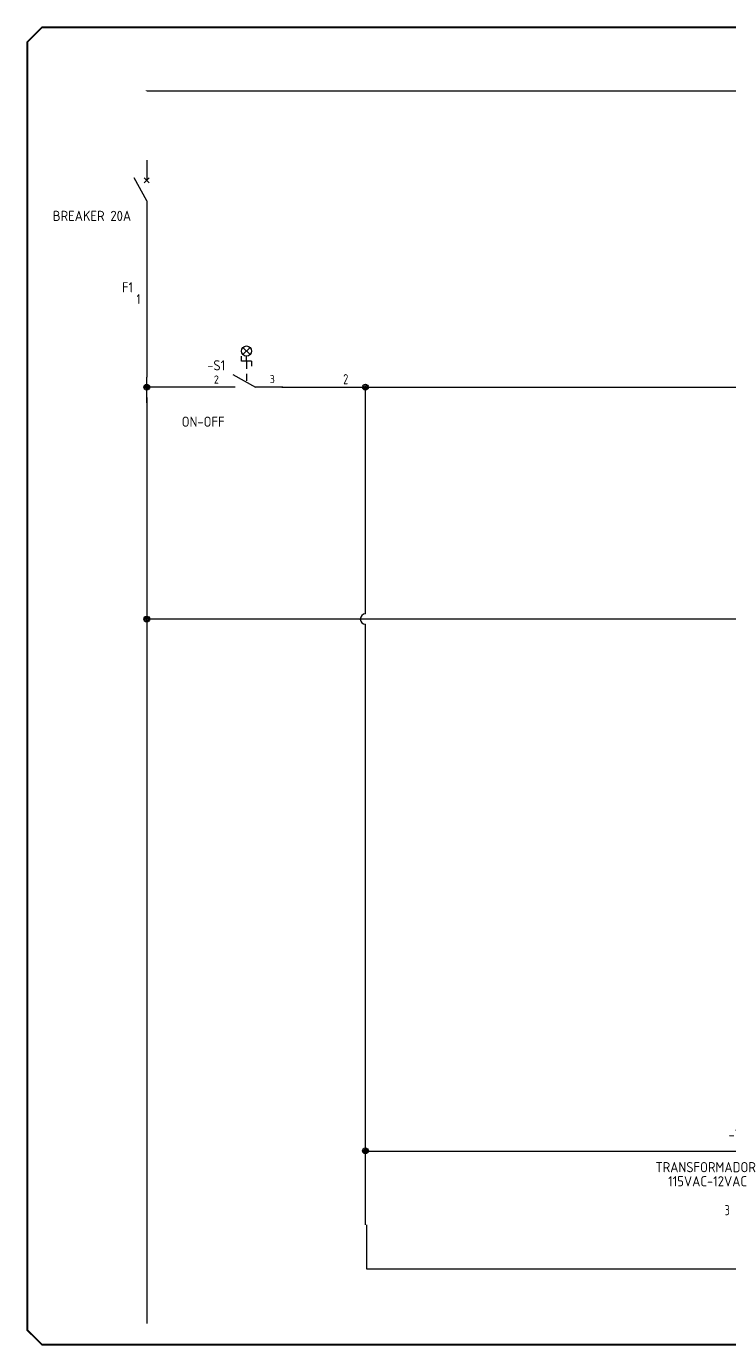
# Model space of a CAD drawing. Extents: x 4 to 986, y 4 to 653.
# Drawn here: x 4 to 349, y 4 to 653 of the extents above; entities that cross this region are included whole.
import ezdxf
from ezdxf.enums import TextEntityAlignment as Align

# ---------------------------------------------------------------- set-up
doc = ezdxf.new("R2010")
doc.units = 0
doc.header["$MEASUREMENT"] = 0
doc.linetypes.add('DASHED', pattern=[0.75, 0.5, -0.25])
for name, color, linetype in [('DESC', 150, 'Continuous'), ('LOC', 8, 'Continuous'), ('SYMS', 7, 'Continuous'), ('TAGS', 150, 'Continuous'), ('TERMS', 123, 'Continuous'), ('TITLE', 7, 'Continuous'), ('WIRENO', 72, 'Continuous'), ('YEL_14_THHN', 255, 'Continuous')]:
    doc.layers.add(name, color=color, linetype=linetype)
doc.styles.get("Standard").update_dxf_attribs({"font": 'arial.ttf'})
doc.styles.add('WD_IEC', font='ISOCP2.shx', dxfattribs={"width": 0.9, "height": 4})
doc.dimstyles.get("Standard").update_dxf_attribs({"dimtxt": 0.18, "dimasz": 0.18, "dimexe": 0.18, "dimexo": 0.0625, "dimgap": 0.09, "dimtad": 0, "dimtih": 1, "dimtoh": 1, "dimdec": 4, "dimzin": 0, "dimdsep": 46, "dimtxsty": 'Standard', "dimcen": 0.09, "dimadec": 0, "dimazin": 0, "dimtfac": 1, "dimtdec": 4, "dimtofl": 0, "dimtmove": 0, "dimatfit": 3, "dimfxl": 1, "dimtolj": 1, "dimtzin": 0, "dimarcsym": 0})

# ---------------------------------------------------------------- blocks, each defined once
blk = doc.blocks.new('NO_NUM_acade_title')
at = {"layer": 'TITLE', "const_width": 0.0312}
blk.add_lwpolyline([(30.594, 0.281), (30.594, 22.177), (30.344, 22.427), (0.281, 22.427), (0.031, 22.177), (0.031, 0.281), (0.281, 0.031), (30.344, 0.031)], close=True, dxfattribs=at)
blk = doc.blocks.new('WDDOT')
for radius in [0.72, 0.449, 0.223]:
    blk.add_circle((0, 0), radius)
blk = doc.blocks.new('HXF1T4')
for p, q in [((-1.88, 0), (-7.5, 0)), ((1.8, 0), (7.5, 0)), ((1.8, -5), (7.5, -5)), ((-1.88, -10), (-7.5, -10)), ((1.8, -10), (7.5, -10))]:
    blk.add_line(p, q)
at = {"linetype": 'DASHED'}
blk.add_line((-0.03, -10.04), (-0.03, -0.04), dxfattribs=at)
for centre, start, end in [((-1.88, -1.25), 270, 90), ((1.8, -1.25), 90, 270), ((-1.88, -3.75), 270, 90), ((1.8, -3.75), 90, 270), ((-1.88, -6.25), 270, 90), ((1.8, -6.25), 90, 270), ((-1.88, -8.75), 270, 90), ((1.8, -8.75), 90, 270)]:
    blk.add_arc(centre, 1.25, start, end)
at = {"style": 'WD_IEC'}
for tag, height, p in [('INST', 2.5, (-7.55, 8.82)), ('LOC', 2.5, (-7.55, 5.82)), ('TAG1', 2.5, (-7.55, 2.82)), ('RATING1', 2.5, (8.93, 2.84)), ('TERM03', 2, (7.25, 0.47)), ('TERM05', 2, (7.25, -4.51)), ('TERM04', 2, (7.25, -9.51)), ('DESC1', 2.5, (-7.42, -16.69)), ('DESC2', 2.5, (-7.42, -19.69)), ('DESC3', 2.5, (-7.42, -22.69))]:
    blk.add_attdef(tag, text='', height=height, dxfattribs=at).set_placement(p, align=Align.RIGHT)
at = {"style": 'WD_IEC', "flags": 1}
for tag, p, height in [('MFG', (2.49, 8.59), 1.5), ('CAT', (2.49, 6.09), 1.5), ('X4TERM01', (-7.5, 0), 0.32), ('X1TERM03', (7.5, 0), 0.32), ('X4TERM05', (7.5, -5), 0.32), ('X4TERM02', (-7.5, -10), 0.32), ('X4TERM04', (7.5, -10), 0.32), ('ASSYCODE', (2.44, -11.68), 1), ('FAMILY', (2.44, -13.22), 1), ('CATDESC', (2.44, -14.72), 1)]:
    blk.add_attdef(tag, p, '', height=height, dxfattribs=at)
at = {"style": 'WD_IEC'}
for tag, p in [('TERM01', (-7.97, 0.51)), ('TERM02', (-7.97, -9.46))]:
    blk.add_attdef(tag, p, '', height=2, dxfattribs=at)
at = {"lineweight": 15, "style": 'WD_IEC'}
blk.add_attdef('XREF', text='', height=2.5, dxfattribs=at).set_placement((-7.42, -13.69), align=Align.RIGHT)
blk = doc.blocks.new('HSW11S77')
for p, q in [((-0.6, 9.79), (1.16, 8.02)), ((-0.6, 8.02), (1.16, 9.79)), ((-0.97, 6.41), (-0.97, 7.66)), ((0.28, 6.41), (0.28, 7.66)), ((1.53, 6.41), (-0.97, 6.41)), ((0.28, 6.41), (0.28, 4.53)), ((0.28, 3.28), (0.28, 1.54)), ((1.53, 6.41), (1.53, 5.16)), ((-2.5, 0), (-7.5, 0)), ((-3.12, 3.12), (2.5, 0)), ((7.5, 0), (2.5, 0))]:
    blk.add_line(p, q)
blk.add_circle((0.28, 8.91), 1.25)
at = {"style": 'WD_IEC'}
for tag, p, height, flags in [('MFG', (4.11, 13), 1.5, 1), ('X2LINK', (0, 10.92), 0.32, 1), ('CAT', (4.11, 10.42), 1.5, 1), ('TERM01', (-7.75, 0.9), 2, 8), ('X4TERM01', (-7.5, 0), 0.32, 1), ('X8LINK', (0, 0.57), 0.32, 1), ('X1TERM02', (7.5, 0), 0.32, 1), ('ASSYCODE', (3.47, -2.55), 1, 1), ('FAMILY', (3.47, -4.05), 1, 1), ('CATDESC', (3.47, -5.55), 1, 1), ('CONTACT', (3.53, -7.03), 1, 1), ('COMMON', (4.78, -8.28), 1, 1)]:
    blk.add_attdef(tag, p, '', height=height, dxfattribs=dict(at, flags=flags))
for tag, p in [('INST', (-4.97, 10.15)), ('TAG1', (-4.97, 4.15)), ('LOC', (-4.97, 7.15)), ('DESC1', (-5.12, -9.72)), ('DESC2', (-5.12, -12.72)), ('DESC3', (-5.12, -15.72))]:
    blk.add_attdef(tag, text='', height=2.5, dxfattribs=at).set_placement(p, align=Align.RIGHT)
at = {"style": 'WD_IEC', "flags": 8}
blk.add_attdef('TERM02', text='', height=2, dxfattribs=at).set_placement((7.25, 1), align=Align.RIGHT)
at = {"lineweight": 15, "style": 'WD_IEC'}
for tag, p in [('XREF', (-5.12, -6.72)), ('WDTAGALT', (-5.12, -18.72))]:
    blk.add_attdef(tag, text='', height=2.5, dxfattribs=at).set_placement(p, align=Align.RIGHT)
blk = doc.blocks.new('VCB1')
for p, q in [((0, 7.5), (0, 2.5)), ((0, -2.5), (-3.12, 3.12)), ((0.62, 1.88), (-0.62, 3.12)), ((-0.62, 1.88), (0.62, 3.12)), ((0, -2.5), (0, -7.5))]:
    blk.add_line(p, q)
at = {"style": 'WD_IEC'}
for tag, p in [('INST', (-8, 5.25)), ('LOC', (-8, 1.75)), ('TAG1', (-8, -1.75)), ('RATING1', (-8, -6.35)), ('DESC1', (-8, -14.35)), ('DESC2', (-8, -17.85)), ('DESC3', (-8, -21.35))]:
    blk.add_attdef(tag, text='', height=2.5, dxfattribs=at).set_placement(p, align=Align.RIGHT)
blk.add_attdef('TERM01', text='', height=2, rotation=90, dxfattribs=at).set_placement((-1, 7.5), align=Align.RIGHT)
at = {"style": 'WD_IEC', "flags": 1}
for tag, p, height in [('X2TERM01', (0, 7.5), 0.32), ('MFG', (2.75, 6.5), 1.5), ('CAT', (2.75, 4), 1.5), ('X4LINK', (-2, 0), 0.32), ('X1LINK', (-0.5, 0), 0.32), ('X8TERM02', (0, -7.5), 0.32), ('ASSYCODE', (1, -9), 1), ('FAMILY', (1, -10.5), 1), ('CATDESC', (1, -12), 1), ('CONTACT', (1, -13.5), 1), ('COMMON', (2.25, -14.75), 1)]:
    blk.add_attdef(tag, p, '', height=height, dxfattribs=at)
at = {"style": 'WD_IEC'}
blk.add_attdef('TERM02', (-1, -7.5), '', height=2, rotation=90, dxfattribs=at)
at = {"lineweight": 15, "style": 'WD_IEC'}
blk.add_attdef('XREF', text='', height=2.5, dxfattribs=at).set_placement((-8, -10.35), align=Align.RIGHT)
blk = doc.blocks.new('*D44')
at = {"layer": 'Defpoints', "color": 0, "transparency": 16777216}
for p in [(62.6, 621.27), (809.08, 621.27), (809.08, 621.27)]:
    blk.add_point(p, dxfattribs=at)
at = {"layer": 'DESC', "color": 0, "lineweight": -2, "transparency": 16777216}
for p, q in [((62.6, 621.33), (62.6, 621.45)), ((62.78, 621.27), (424.38, 621.27)), ((808.9, 621.27), (425.53, 621.27)), ((809.08, 621.33), (809.08, 621.45))]:
    blk.add_line(p, q, dxfattribs=at)
at = {"layer": 'DESC', "color": 0, "transparency": 16777216}
for points in [[(62.78, 621.3), (62.78, 621.24), (62.6, 621.27)], [(808.9, 621.3), (808.9, 621.24), (809.08, 621.27)]]:
    blk.add_solid(points, dxfattribs=at)
at = {"layer": 'DESC', "color": 0, "transparency": 16777216, "insert": (424.96, 621.27), "char_height": 0.18, "attachment_point": 5}
blk.add_mtext('\\A1;110 VAC', dxfattribs=at)
blk = doc.blocks.new('WD_WNV')
at = {"linetype": 'Continuous', "style": 'WD_IEC', "width": 0.8}
blk.add_attdef('WIRENO', text='', height=2.5, dxfattribs=at).set_placement((-1.6, 0), align=Align.MIDDLE_RIGHT)
at = {"style": 'WD_IEC', "flags": 1}
for tag, p in [('W08USER', (-1, 0.375)), ('W04USER', (-1, 0.875)), ('W05USER', (-1, 0.75)), ('W09USER', (-1, 0.25)), ('W03USER', (-1, 1)), ('W06USER', (-1, 0.625)), ('W07USER', (-1, 0.5)), ('W02USER', (-1, 1.125)), ('W01USER', (-1, 1.25)), ('W10USER', (-1, 0.125))]:
    blk.add_attdef(tag, text='', height=0.08, dxfattribs=at).set_placement(p, align=Align.CENTER)
blk = doc.blocks.new('WD_WNH')
at = {"linetype": 'Continuous', "style": 'WD_IEC', "width": 0.8}
blk.add_attdef('WIRENO', text='', height=2.5, dxfattribs=at).set_placement((0, 0.75), align=Align.CENTER)
at = {"style": 'WD_IEC', "flags": 1}
for tag, p in [('W08USER', (0, 0.375)), ('W04USER', (0, 0.875)), ('W05USER', (0, 0.75)), ('W09USER', (0, 0.25)), ('W03USER', (0, 1)), ('W06USER', (0, 0.625)), ('W07USER', (0, 0.5)), ('W02USER', (0, 1.125)), ('W01USER', (0, 1.25)), ('W10USER', (0, 0.125))]:
    blk.add_attdef(tag, text='', height=0.08, dxfattribs=at).set_placement(p, align=Align.CENTER)

msp = doc.modelspace()

# ---------------------------------------------------------------- linework, layer by layer
at = {"layer": 'YEL_14_THHN', "color": 7}
for p, q in [((62.80432, 557.18229), (62.80432, 480.47162)), ((62.80432, 467.72254), (62.80432, 480.47162)), ((96.28785, 475.47256), (62.80432, 475.47256)), ((129.72471, 475.45527), (126.06301, 475.45527)), ((129.25783, 475.47162), (492.59139, 475.47162)), ((170.3177, 363.98381), (170.3177, 475.47162)), ((62.80432, 470.47162), (62.80432, 14.88282)), ((436.50015, 361.44381), (62.80432, 361.44381)), ((170.3177, 111.79498), (170.3177, 358.90381)), ((170.3177, 63.53649), (170.3177, 111.79498)), ((357.72465, 99.58522), (170.3177, 99.58522)), ((171.01467, 41.62681), (171.01467, 63.53649)), ((520.81116, 41.62681), (171.01467, 41.62681))]:
    msp.add_line(p, q, dxfattribs=at)
msp.add_arc((170.3177, 361.44381), 2.54, 90, 270, dxfattribs=at)

# ---------------------------------------------------------------- block references
at = {"layer": 'LOC', "color": 7, "xscale": 28.93527259246057, "yscale": 28.93527259246057, "zscale": 28.93527259246057}
msp.add_blockref('NO_NUM_acade_title', (3.17065, 3.59524), dxfattribs=at)
at = {"layer": 'SYMS'}
ref = msp.add_blockref('VCB1', (62.80432, 572.18229), dxfattribs=dict(at, xscale=2, yscale=2, zscale=2))
ref.add_attrib('DESC1', 'BREAKER 20A', dxfattribs={"layer": 'DESC', "height": 5, "style": 'WD_IEC'}).set_placement((55.10588, 557.27371), align=Align.RIGHT)
ref.add_attrib('TAG1', 'F1', dxfattribs={"layer": 'TAGS', "height": 5, "style": 'WD_IEC'}).set_placement((56.07037, 522.13113), align=Align.RIGHT)
ref = msp.add_blockref('HSW11S77', (111.28785, 475.47256), dxfattribs=dict(at, xscale=2, yscale=2, zscale=2))
ref.add_attrib('TERM02', '3', dxfattribs={"layer": 'TERMS', "height": 4, "style": 'WD_IEC', "flags": 8}).set_placement((125.78416, 477.47279), align=Align.RIGHT)
ref.add_attrib('TERM01', '2', (95.78417, 477.27436), dxfattribs={"layer": 'TERMS', "height": 4, "style": 'WD_IEC', "flags": 8})
ref.add_attrib('TAG1', '-S1', dxfattribs={"layer": 'TAGS', "height": 5, "style": 'WD_IEC'}).set_placement((101.34398, 483.77117), align=Align.RIGHT)
ref.add_attrib('DESC1', 'ON-OFF', dxfattribs={"layer": 'DESC', "height": 5, "style": 'WD_IEC'}).set_placement((101.05487, 456.03654), align=Align.RIGHT)
at = {"layer": 'SYMS', "xscale": 2, "yscale": 2, "zscale": 2}
for p in [(62.80432, 475.5275), (170.3177, 475.47162)]:
    msp.add_blockref('WDDOT', p, dxfattribs=at)
at = {"layer": 'SYMS', "color": 7, "xscale": 2, "yscale": 2, "zscale": 2}
for p in [(62.80432, 361.44381), (170.3177, 99.83667)]:
    msp.add_blockref('WDDOT', p, dxfattribs=at)
at = {"layer": 'SYMS'}
ref = msp.add_blockref('HXF1T4', (372.72465, 99.58522), dxfattribs=dict(at, xscale=2, yscale=2, zscale=2))
ref.add_attrib('TAG1', '-T1', dxfattribs={"layer": 'TAGS', "height": 5, "style": 'WD_IEC'}).set_placement((357.6194, 105.23423), align=Align.RIGHT)
ref.add_attrib('DESC1', 'TRANSFORMADOR', dxfattribs={"layer": 'DESC', "height": 5, "style": 'WD_IEC'}).set_placement((362.26401, 89.33144), align=Align.RIGHT)
ref.add_attrib('DESC2', '115VAC-12VAC', dxfattribs={"layer": 'DESC', "height": 5, "style": 'WD_IEC'}).set_placement((357.88711, 82.40555), align=Align.RIGHT)
at = {"layer": 'WIRENO'}
ref = msp.add_blockref('WD_WNV', (62.80432, 518.82696), dxfattribs=dict(at, xscale=2, yscale=2, zscale=2))
ref.add_attrib('WIRENO', '1', dxfattribs={"linetype": 'Continuous', "height": 5, "style": 'WD_IEC', "width": 0.8}).set_placement((59.60432, 518.82696), align=Align.MIDDLE_RIGHT)
ref = msp.add_blockref('WD_WNH', (127.89386, 475.45527), dxfattribs=dict(at, xscale=2, yscale=2, zscale=2))
ref.add_attrib('WIRENO', '2', dxfattribs={"linetype": 'Continuous', "height": 5, "style": 'WD_IEC', "width": 0.8}).set_placement((160.62739, 476.95527), align=Align.CENTER)
ref = msp.add_blockref('WD_WNV', (352.64465, 70.68816), dxfattribs=dict(at, xscale=2, yscale=2, zscale=2))
ref.add_attrib('WIRENO', '3', dxfattribs={"linetype": 'Continuous', "height": 5, "style": 'WD_IEC', "width": 0.8}).set_placement((349.44465, 70.68816), align=Align.MIDDLE_RIGHT)

# ---------------------------------------------------------------- dimensions: what is measured, and where the dimension line sits
at = {"layer": 'DESC', "color": 7}
dim = msp.add_linear_dim(base=(809.08203, 621.26998), p1=(62.60344, 621.26998), p2=(809.08203, 621.26998), text='110 VAC', dimstyle='Standard', dxfattribs=at)
dim.commit()
dim.dimension.update_dxf_attribs({"geometry": '*D44', "text_midpoint": (424.95762, 621.26998), "dimtype": 160})

doc.saveas('drawing.dxf')
